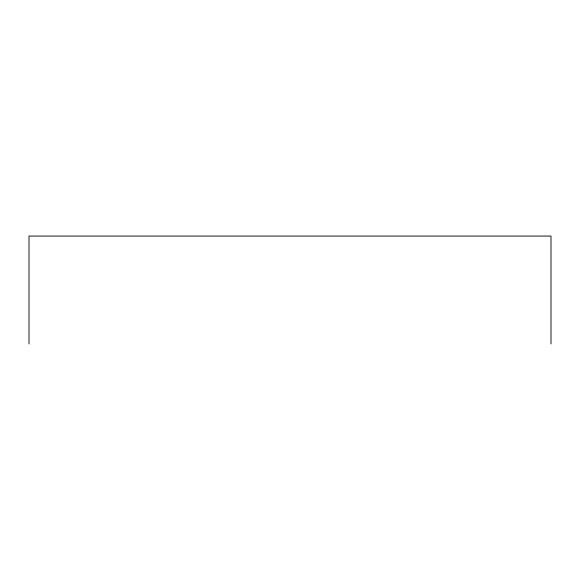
<?xml version="1.0" encoding="UTF-8"?>
<svg xmlns="http://www.w3.org/2000/svg" width="580" height="580" viewBox="0 0 580 580"><rect width="100%" height="100%" fill="white"/><g stroke="black" fill="none" stroke-linecap="round" stroke-linejoin="round"><path stroke-width="0.87" d="M551 343.94L551 236.06L29 236.06L29 343.94"/></g></svg>
